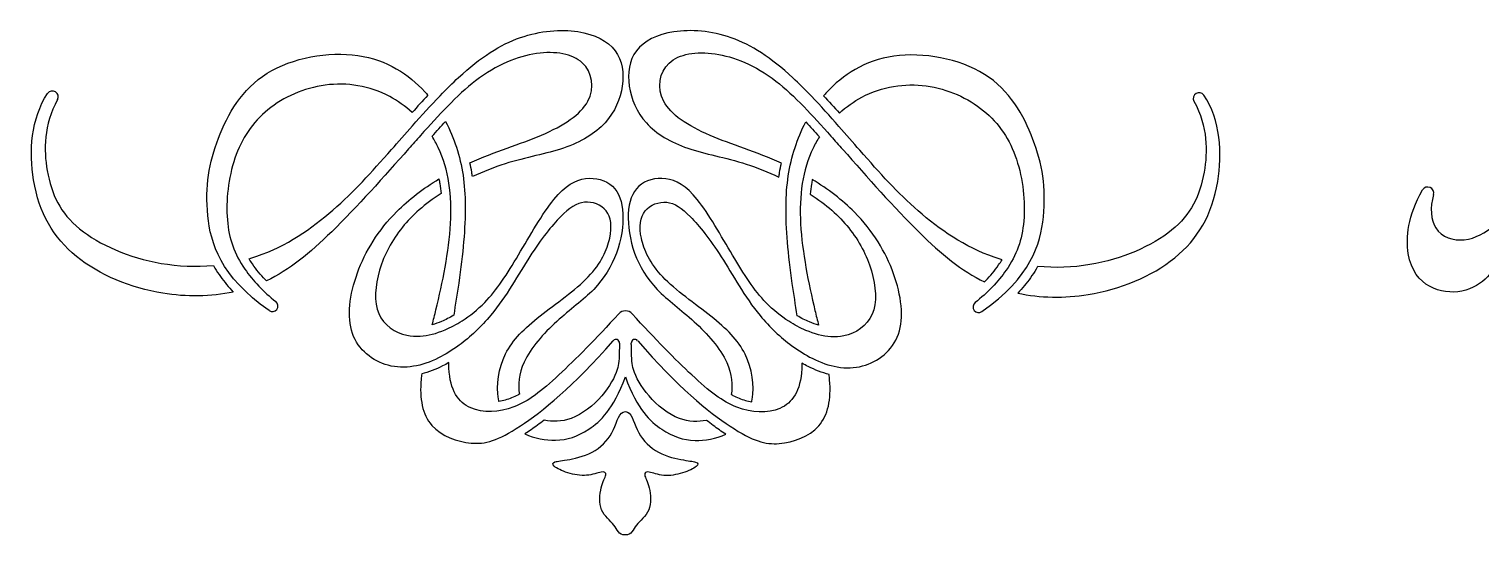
# Model space of a CAD drawing. Extents: x -103 to 101, y -110 to 99.
# Drawn here: x -38.48 to -0.73, y -43.94 to -30.8 of the extents above; entities that cross this region are included whole.
import ezdxf

# ---------------------------------------------------------------- set-up
doc = ezdxf.new("R2010")
doc.units = 0
doc.header["$MEASUREMENT"] = 0
doc.layers.add('LAYER_03', color=5, linetype='CONTINUOUS')

msp = doc.modelspace()

# ---------------------------------------------------------------- linework, layer by layer
at = {"layer": 'LAYER_03'}
for centre, radius, start, end in [((-37.872, -32.56), 0.151, 331.1239, 145.9085), ((-8.056, -32.602), 0.151, 33.9332, 208.7179), ((-2.11, -35.058), 0.155, 344.6235, 149.8238), ((-32.154, -37.994), 0.147, 234.7641, 52.0793), ((-22.972, -38.357), 0.237, 42.2297, 137.6131), ((-13.789, -38.02), 0.147, 127.7625, 305.0777), ((-23.22, -38.957), 0.0948, 358.2203, 139.1219), ((-22.726, -38.957), 0.0948, 40.8814, 181.6221)]:
    msp.add_arc(centre, radius, start, end, dxfattribs=at)
for points, knots in [([(-27.793, -32.532), (-27.63, -32.363), (-26.878, -31.617), (-25.716, -30.88), (-24.115, -30.76), (-23.091, -31.283), (-22.964, -32.275), (-23.386, -33.293), (-24.504, -33.96), (-25.817, -34.167), (-26.675, -34.506), (-26.952, -34.634)], [166.58985, 166.58985, 166.58985, 166.58985, 166.755645, 167.359635, 167.963626, 168.567616, 169.171606, 169.775596, 170.379586, 170.983576, 171.291195, 171.291195, 171.291195, 171.291195]), ([(-18.135, -32.545), (-18.298, -32.376), (-19.047, -31.628), (-20.207, -30.887), (-21.808, -30.763), (-22.834, -31.284), (-22.964, -32.275), (-22.544, -33.295), (-21.428, -33.965), (-20.115, -34.174), (-19.259, -34.516), (-18.982, -34.645)], [166.58985, 166.58985, 166.58985, 166.58985, 166.755645, 167.359635, 167.963626, 168.567616, 169.171606, 169.775596, 170.379586, 170.983576, 171.291195, 171.291195, 171.291195, 171.291195]), ([(-32.239, -38.114), (-33.517, -37.211), (-34.015, -35.456), (-33.683, -33.655), (-32.576, -31.709), (-29.747, -31.208), (-28.562, -32.009), (-28.134, -32.489), (-28.108, -32.52)], [109.53058, 109.53058, 109.53058, 109.53058, 110.345421, 111.218642, 112.091863, 112.965083, 113.838304, 113.89678, 113.89678, 113.89678, 113.89678]), ([(-27.015, -34.272), (-26.374, -33.987), (-24.998, -33.581), (-23.694, -32.735), (-23.908, -31.51), (-25.235, -31.294), (-26.557, -31.814), (-27.352, -32.553), (-27.601, -32.808)], [171.446206, 171.446206, 171.446206, 171.446206, 172.128697, 172.850591, 173.572485, 174.294379, 175.016273, 175.332277, 175.332277, 175.332277, 175.332277]), ([(-18.918, -34.283), (-19.558, -33.996), (-20.933, -33.586), (-22.234, -32.738), (-22.017, -31.513), (-20.69, -31.301), (-19.369, -31.824), (-18.576, -32.565), (-18.328, -32.821)], [158.944074, 158.944074, 158.944074, 158.944074, 159.626565, 160.348459, 161.070353, 161.792247, 162.514141, 162.830146, 162.830146, 162.830146, 162.830146]), ([(-13.704, -38.14), (-12.424, -37.24), (-11.921, -35.487), (-12.248, -33.685), (-13.35, -31.736), (-16.177, -31.226), (-17.365, -32.025), (-17.794, -32.503), (-17.82, -32.534)], [109.53058, 109.53058, 109.53058, 109.53058, 110.345421, 111.218642, 112.091863, 112.965083, 113.838304, 113.89678, 113.89678, 113.89678, 113.89678]), ([(-28.52, -32.968), (-28.699, -32.803), (-29.397, -32.305), (-30.808, -32.094), (-32.39, -32.801), (-33.237, -34.068), (-33.426, -35.858), (-33.033, -36.938), (-32.381, -37.632), (-32.064, -37.878)], [104.628966, 104.628966, 104.628966, 104.628966, 104.92926, 105.695531, 106.461802, 107.228074, 107.994345, 108.760616, 109.338883, 109.338883, 109.338883, 109.338883]), ([(-17.41, -32.983), (-17.23, -32.819), (-16.53, -32.323), (-15.119, -32.116), (-13.538, -32.827), (-12.695, -34.097), (-12.512, -35.887), (-12.908, -36.966), (-13.561, -37.658), (-13.879, -37.904)], [104.628966, 104.628966, 104.628966, 104.628966, 104.92926, 105.695531, 106.461802, 107.228074, 107.994345, 108.760616, 109.338883, 109.338883, 109.338883, 109.338883]), ([(-33.17, -37.631), (-33.752, -37.755), (-35.229, -37.775), (-37.47, -36.855), (-38.536, -35.048), (-38.433, -33.119), (-37.998, -32.476)], [56.767833, 56.767833, 56.767833, 56.767833, 57.306511, 58.028405, 58.7503, 59.354851, 59.354851, 59.354851, 59.354851]), ([(-37.74, -32.633), (-38.105, -33.296), (-38.095, -34.686), (-37.442, -36.054), (-35.461, -36.929), (-34.138, -36.98), (-33.687, -36.939)], [54.348855, 54.348855, 54.348855, 54.348855, 54.870311, 55.474301, 56.078291, 56.402348, 56.402348, 56.402348, 56.402348]), ([(-12.772, -37.659), (-12.19, -37.785), (-10.714, -37.809), (-8.47, -36.895), (-7.399, -35.091), (-7.497, -33.162), (-7.93, -32.517)], [56.767833, 56.767833, 56.767833, 56.767833, 57.306511, 58.028405, 58.7503, 59.354851, 59.354851, 59.354851, 59.354851]), ([(-8.189, -32.674), (-7.825, -33.337), (-7.839, -34.728), (-8.496, -36.094), (-10.48, -36.964), (-11.802, -37.01), (-12.253, -36.968)], [59.549671, 59.549671, 59.549671, 59.549671, 60.071127, 60.675117, 61.279107, 61.603164, 61.603164, 61.603164, 61.603164]), ([(-27.648, -33.199), (-27.532, -33.42), (-27.241, -34.14), (-27.075, -35.293), (-27.216, -36.873), (-27.395, -37.956), (-27.437, -38.235)], [57.008695, 57.008695, 57.008695, 57.008695, 57.405442, 58.278662, 59.151883, 59.461835, 59.461835, 59.461835, 59.461835]), ([(-18.507, -38.248), (-18.548, -37.968), (-18.724, -36.885), (-18.86, -35.305), (-18.691, -34.152), (-18.399, -33.433), (-18.282, -33.212)], [48.972902, 48.972902, 48.972902, 48.972902, 49.282854, 50.156074, 51.029295, 51.426042, 51.426042, 51.426042, 51.426042]), ([(-32.76, -36.767), (-32.692, -36.747), (-31.843, -36.48), (-30.467, -35.511), (-29.449, -34.383), (-28.698, -33.524), (-28.51, -33.312)], [164.891457, 164.891457, 164.891457, 164.891457, 164.943675, 165.547665, 166.151655, 166.346445, 166.346445, 166.346445, 166.346445]), ([(-28.302, -33.565), (-28.403, -33.678), (-29.127, -34.495), (-30.569, -36.113), (-31.706, -37.056), (-32.308, -37.341)], [175.618971, 175.618971, 175.618971, 175.618971, 175.738167, 176.460061, 177.084453, 177.084453, 177.084453, 177.084453]), ([(-27.995, -38.482), (-27.963, -38.357), (-27.761, -37.545), (-27.395, -35.779), (-27.579, -34.332), (-27.942, -33.68), (-28.002, -33.585)], [54.972501, 54.972501, 54.972501, 54.972501, 55.118064, 55.884335, 56.650606, 56.787252, 56.787252, 56.787252, 56.787252]), ([(-17.929, -33.599), (-17.99, -33.694), (-18.354, -34.345), (-18.542, -35.791), (-18.181, -37.558), (-17.981, -38.37), (-17.95, -38.496)], [51.647485, 51.647485, 51.647485, 51.647485, 51.784131, 52.550402, 53.316673, 53.462236, 53.462236, 53.462236, 53.462236]), ([(-17.629, -33.58), (-17.528, -33.693), (-16.807, -34.512), (-15.369, -36.134), (-14.235, -37.081), (-13.633, -37.367)], [163.116839, 163.116839, 163.116839, 163.116839, 163.236035, 163.957929, 164.582321, 164.582321, 164.582321, 164.582321]), ([(-13.18, -36.794), (-13.248, -36.774), (-14.097, -36.505), (-15.469, -35.532), (-16.484, -34.401), (-17.233, -33.54), (-17.421, -33.328)], [164.891457, 164.891457, 164.891457, 164.891457, 164.943675, 165.547665, 166.151655, 166.346445, 166.346445, 166.346445, 166.346445]), ([(-26.952, -34.634), (-26.957, -34.596), (-26.975, -34.475), (-26.997, -34.355), (-27.015, -34.272)], [171.2911952, 171.2911952, 171.2911952, 171.2911952, 171.3394372, 171.4462059, 171.4462059, 171.4462059, 171.4462059]), ([(-18.982, -34.645), (-18.977, -34.607), (-18.959, -34.486), (-18.936, -34.366), (-18.918, -34.283)], [158.7890633, 158.7890633, 158.7890633, 158.7890633, 158.8373053, 158.944074, 158.944074, 158.944074, 158.944074]), ([(-28.481, -39.561), (-28.709, -39.599), (-29.352, -39.576), (-30.294, -38.849), (-30.071, -37.124), (-29.185, -35.67), (-28.229, -34.941), (-27.821, -34.693)], [293.334084, 293.334084, 293.334084, 293.334084, 293.709785, 294.431679, 295.153573, 295.875467, 296.341953, 296.341953, 296.341953, 296.341953]), ([(-27.821, -34.693), (-27.813, -34.734), (-27.791, -34.86), (-27.775, -34.988), (-27.767, -35.075)], [296.3419534, 296.3419534, 296.3419534, 296.3419534, 296.3939779, 296.5045615, 296.5045615, 296.5045615, 296.5045615]), ([(-27.219, -38.38), (-27.015, -38.25), (-26.469, -37.814), (-25.784, -36.753), (-24.8, -35.007), (-24.01, -34.577), (-23.22, -34.796), (-22.968, -35.536), (-23.137, -36.646), (-23.722, -37.598), (-24.762, -38.331), (-25.712, -39.387), (-25.769, -40.051), (-25.731, -40.287)], [279.218658, 279.218658, 279.218658, 279.218658, 279.569295, 280.173285, 280.777275, 281.381266, 281.985256, 282.589246, 283.193236, 283.797226, 284.401216, 285.005206, 285.489758, 285.489758, 285.489758, 285.489758]), ([(-18.725, -38.392), (-18.929, -38.261), (-19.474, -37.824), (-20.155, -36.761), (-21.135, -35.012), (-21.924, -34.579), (-22.714, -34.797), (-22.968, -35.536), (-22.802, -36.646), (-22.22, -37.601), (-21.182, -38.336), (-20.235, -39.395), (-20.18, -40.058), (-20.219, -40.294)], [279.218658, 279.218658, 279.218658, 279.218658, 279.569295, 280.173285, 280.777275, 281.381266, 281.985256, 282.589246, 283.193236, 283.797226, 284.401216, 285.005206, 285.489758, 285.489758, 285.489758, 285.489758]), ([(-18.113, -34.707), (-18.121, -34.747), (-18.144, -34.873), (-18.16, -35.001), (-18.168, -35.088)], [275.8122993, 275.8122993, 275.8122993, 275.8122993, 275.8643238, 275.9749074, 275.9749074, 275.9749074, 275.9749074]), ([(-17.467, -39.576), (-17.239, -39.615), (-16.596, -39.594), (-15.651, -38.869), (-15.87, -37.144), (-16.752, -35.687), (-17.706, -34.956), (-18.113, -34.707)], [272.80443, 272.80443, 272.80443, 272.80443, 273.180131, 273.902025, 274.623919, 275.345813, 275.812299, 275.812299, 275.812299, 275.812299]), ([(-27.767, -35.075), (-28.194, -35.346), (-28.848, -35.929), (-29.45, -37.034), (-29.55, -38.312), (-28.86, -38.754), (-28.429, -38.785), (-28.313, -38.778)], [296.504562, 296.504562, 296.504562, 296.504562, 297.078997, 297.682988, 298.286978, 298.890969, 299.105738, 299.105738, 299.105738, 299.105738]), ([(-18.168, -35.088), (-17.742, -35.36), (-17.09, -35.945), (-16.49, -37.052), (-16.394, -38.33), (-17.086, -38.771), (-17.517, -38.8), (-17.632, -38.793)], [275.974907, 275.974907, 275.974907, 275.974907, 276.549343, 277.153333, 277.757324, 278.361315, 278.576084, 278.576084, 278.576084, 278.576084]), ([(-0.061, -36.752), (-0.116, -36.764), (-0.339, -36.85), (-0.468, -37.25), (-1.19, -37.697), (-2.105, -37.594), (-2.738, -36.851), (-2.633, -35.65), (-2.244, -34.98)], [1247.836333, 1247.836333, 1247.836333, 1247.836333, 1248.065086, 1248.806646, 1249.548207, 1250.289767, 1251.031327, 1251.704082, 1251.704082, 1251.704082, 1251.704082]), ([(-1.961, -35.099), (-2.056, -35.446), (-1.998, -36.143), (-1.142, -36.389), (-0.339, -35.949), (0.261, -35.146), (1.026, -34.886), (1.39, -35.28), (1.397, -35.648)], [1252.008425, 1252.008425, 1252.008425, 1252.008425, 1252.58929, 1253.301929, 1254.014567, 1254.727206, 1255.439844, 1256.009149, 1256.009149, 1256.009149, 1256.009149]), ([(-26.261, -40.475), (-26.266, -40.456), (-26.342, -40.077), (-26.208, -39.165), (-25.295, -38.28), (-23.764, -37.238), (-23.287, -36.179), (-23.376, -35.443), (-24.058, -35.194), (-24.612, -35.566), (-25.439, -36.592), (-26.264, -38.107), (-27.008, -38.8), (-27.3, -39.014)], [285.728423, 285.728423, 285.728423, 285.728423, 285.76895, 286.490844, 287.212738, 287.934632, 288.656526, 289.378421, 290.100315, 290.822209, 291.544103, 292.265997, 292.715846, 292.715846, 292.715846, 292.715846]), ([(-19.689, -40.484), (-19.684, -40.465), (-19.607, -40.087), (-19.739, -39.174), (-20.649, -38.287), (-22.177, -37.24), (-22.651, -36.18), (-22.56, -35.444), (-21.877, -35.197), (-21.325, -35.57), (-20.5, -36.599), (-19.68, -38.116), (-18.938, -38.811), (-18.646, -39.026)], [265.198768, 265.198768, 265.198768, 265.198768, 265.239296, 265.96119, 266.683084, 267.404978, 268.126872, 268.848766, 269.57066, 270.292555, 271.014449, 271.736343, 272.186192, 272.186192, 272.186192, 272.186192]), ([(-33.687, -36.939), (-33.674, -36.963), (-33.573, -37.138), (-33.404, -37.373), (-33.23, -37.568), (-33.17, -37.631)], [56.4023479, 56.4023479, 56.4023479, 56.4023479, 56.4371547, 56.6584033, 56.7678331, 56.7678331, 56.7678331, 56.7678331]), ([(-32.308, -37.341), (-32.317, -37.332), (-32.449, -37.194), (-32.606, -37.006), (-32.732, -36.812), (-32.76, -36.767)], [177.0844532, 177.0844532, 177.0844532, 177.0844532, 177.101236, 177.3260511, 177.3935891, 177.3935891, 177.3935891, 177.3935891]), ([(-13.633, -37.367), (-13.624, -37.358), (-13.492, -37.22), (-13.335, -37.032), (-13.208, -36.839), (-13.18, -36.794)], [164.5823213, 164.5823213, 164.5823213, 164.5823213, 164.5991041, 164.8239192, 164.8914572, 164.8914572, 164.8914572, 164.8914572]), ([(-12.253, -36.968), (-12.267, -36.992), (-12.368, -37.167), (-12.538, -37.402), (-12.712, -37.597), (-12.772, -37.659)], [56.4023479, 56.4023479, 56.4023479, 56.4023479, 56.4371547, 56.6584033, 56.7678331, 56.7678331, 56.7678331, 56.7678331]), ([(-28.313, -38.778), (-28.104, -38.767), (-27.746, -38.672), (-27.367, -38.474), (-27.219, -38.38)], [278.5760836, 278.5760836, 278.5760836, 278.5760836, 278.9653052, 279.2186582, 279.2186582, 279.2186582, 279.2186582]), ([(-23.147, -38.197), (-23.737, -38.844), (-24.864, -39.98), (-25.833, -40.73), (-27.097, -40.809), (-27.552, -40.171), (-27.564, -39.516), (-27.563, -39.466)], [309.215125, 309.215125, 309.215125, 309.215125, 310.010443, 310.883664, 311.756885, 312.630105, 312.699796, 312.699796, 312.699796, 312.699796]), ([(-18.384, -39.479), (-18.384, -39.529), (-18.398, -40.183), (-18.854, -40.821), (-20.117, -40.738), (-21.085, -39.985), (-22.208, -38.846), (-22.796, -38.198)], [328.727985, 328.727985, 328.727985, 328.727985, 328.797675, 329.670896, 330.544116, 331.417337, 332.212439, 332.212439, 332.212439, 332.212439]), ([(-17.632, -38.793), (-17.841, -38.781), (-18.199, -38.685), (-18.578, -38.486), (-18.725, -38.392)], [278.5760836, 278.5760836, 278.5760836, 278.5760836, 278.9653052, 279.2186582, 279.2186582, 279.2186582, 279.2186582]), ([(-27.3, -39.014), (-27.477, -39.143), (-27.883, -39.393), (-28.271, -39.526), (-28.481, -39.561)], [292.7158456, 292.7158456, 292.7158456, 292.7158456, 292.9878909, 293.3340845, 293.3340845, 293.3340845, 293.3340845]), ([(-28.27, -39.758), (-28.276, -39.806), (-28.339, -40.365), (-28.171, -41.227), (-26.934, -41.672), (-25.997, -41.421), (-24.333, -40.097), (-23.292, -38.895)], [313.005087, 313.005087, 313.005087, 313.005087, 313.074489, 313.840761, 314.607032, 315.373303, 316.099211, 316.099211, 316.099211, 316.099211]), ([(-23.129, -39.068), (-23.138, -39.394), (-23.145, -39.645), (-23.512, -40.339), (-24.328, -41), (-24.874, -41.005), (-25.083, -40.959)], [316.245233, 316.245233, 316.245233, 316.245233, 316.704741, 317.308731, 317.912721, 318.409913, 318.409913, 318.409913, 318.409913]), ([(-20.868, -40.965), (-21.078, -41.01), (-21.624, -41.003), (-22.437, -40.34), (-22.803, -39.646), (-22.809, -39.394), (-22.817, -39.069)], [323.017645, 323.017645, 323.017645, 323.017645, 323.514837, 324.118827, 324.722817, 325.182325, 325.182325, 325.182325, 325.182325]), ([(-22.654, -38.895), (-21.616, -40.101), (-19.956, -41.43), (-19.02, -41.683), (-17.781, -41.242), (-17.611, -40.38), (-17.672, -39.82), (-17.678, -39.773)], [325.328463, 325.328463, 325.328463, 325.328463, 326.054477, 326.820748, 327.58702, 328.353291, 328.422694, 328.422694, 328.422694, 328.422694]), ([(-18.646, -39.026), (-18.47, -39.155), (-18.064, -39.407), (-17.677, -39.54), (-17.467, -39.576)], [272.1861915, 272.1861915, 272.1861915, 272.1861915, 272.4582368, 272.8044304, 272.8044304, 272.8044304, 272.8044304]), ([(-25.588, -41.318), (-25.338, -41.436), (-24.696, -41.545), (-23.962, -41.301), (-23.285, -40.69), (-22.974, -39.836)], [318.671532, 318.671532, 318.671532, 318.671532, 319.269991, 319.991885, 320.713779, 320.713779, 320.713779, 320.713779]), ([(-22.974, -39.836), (-22.665, -40.691), (-21.99, -41.304), (-21.257, -41.55), (-20.615, -41.443), (-20.365, -41.325)], [320.713779, 320.713779, 320.713779, 320.713779, 321.435673, 322.157567, 322.756026, 322.756026, 322.756026, 322.756026]), ([(-25.731, -40.287), (-25.745, -40.294), (-25.862, -40.356), (-26.038, -40.426), (-26.206, -40.466), (-26.261, -40.475)], [285.4897576, 285.4897576, 285.4897576, 285.4897576, 285.5096313, 285.657502, 285.7284226, 285.7284226, 285.7284226, 285.7284226]), ([(-20.219, -40.294), (-20.205, -40.302), (-20.088, -40.364), (-19.912, -40.435), (-19.744, -40.475), (-19.689, -40.484)], [264.9601035, 264.9601035, 264.9601035, 264.9601035, 264.9799772, 265.1278479, 265.1987685, 265.1987685, 265.1987685, 265.1987685]), ([(-25.083, -40.959), (-25.143, -41.004), (-25.308, -41.128), (-25.478, -41.246), (-25.588, -41.318)], [318.4099132, 318.4099132, 318.4099132, 318.4099132, 318.5046827, 318.6715323, 318.6715323, 318.6715323, 318.6715323]), ([(-20.365, -41.325), (-20.475, -41.253), (-20.644, -41.135), (-20.809, -41.01), (-20.868, -40.965)], [322.7560256, 322.7560256, 322.7560256, 322.7560256, 322.9228752, 323.0176447, 323.0176447, 323.0176447, 323.0176447])]:
    msp.add_open_spline(points, degree=3, knots=knots, dxfattribs=at)
for points in [[(-28.108, -32.52), (-28.246, -32.666), (-28.384, -32.817), (-28.52, -32.968)], [(-28.51, -33.312), (-28.275, -33.048), (-28.032, -32.781), (-27.793, -32.532)], [(-27.601, -32.808), (-27.827, -33.039), (-28.06, -33.294), (-28.302, -33.565)], [(-18.328, -32.821), (-18.102, -33.052), (-17.871, -33.308), (-17.629, -33.58)], [(-17.421, -33.328), (-17.655, -33.063), (-17.896, -32.795), (-18.135, -32.545)], [(-17.82, -32.534), (-17.683, -32.68), (-17.545, -32.832), (-17.41, -32.983)], [(-28.002, -33.585), (-27.881, -33.451), (-27.764, -33.322), (-27.648, -33.199)], [(-18.282, -33.212), (-18.167, -33.336), (-18.049, -33.465), (-17.929, -33.599)], [(-27.755, -38.396), (-27.838, -38.431), (-27.917, -38.46), (-27.995, -38.482)], [(-27.437, -38.235), (-27.544, -38.298), (-27.651, -38.352), (-27.755, -38.396)], [(-18.189, -38.409), (-18.293, -38.365), (-18.4, -38.311), (-18.507, -38.248)], [(-17.95, -38.496), (-18.027, -38.474), (-18.107, -38.445), (-18.189, -38.409)], [(-23.125, -38.959), (-23.127, -38.998), (-23.128, -39.034), (-23.129, -39.068)], [(-22.817, -39.069), (-22.818, -39.035), (-22.819, -38.998), (-22.82, -38.959)], [(-27.725, -39.552), (-27.908, -39.643), (-28.089, -39.713), (-28.27, -39.758)], [(-27.563, -39.466), (-27.617, -39.497), (-27.671, -39.526), (-27.725, -39.552)], [(-18.222, -39.566), (-18.276, -39.539), (-18.33, -39.51), (-18.384, -39.479)], [(-17.678, -39.773), (-17.859, -39.727), (-18.04, -39.657), (-18.222, -39.566)], [(-22.98, -43.942), (-23.152, -43.941), (-23.208, -43.671), (-23.68, -43.355), (-23.624, -42.65), (-23.432, -42.347), (-23.556, -42.268), (-23.961, -42.436), (-24.49, -42.345), (-24.895, -42.142), (-24.861, -42.03), (-24.49, -42.008), (-23.711, -41.809), (-23.225, -41.231), (-23.137, -40.738), (-22.975, -40.738)], [(-22.975, -40.738), (-22.813, -40.738), (-22.727, -41.232), (-22.242, -41.811), (-21.465, -42.012), (-21.093, -42.035), (-21.06, -42.147), (-21.465, -42.349), (-21.994, -42.439), (-22.399, -42.269), (-22.523, -42.348), (-22.332, -42.652), (-22.278, -43.357), (-22.751, -43.672), (-22.808, -43.942), (-22.98, -43.942)]]:
    msp.add_open_spline(points, degree=3, dxfattribs=at)

doc.saveas('drawing.dxf')
